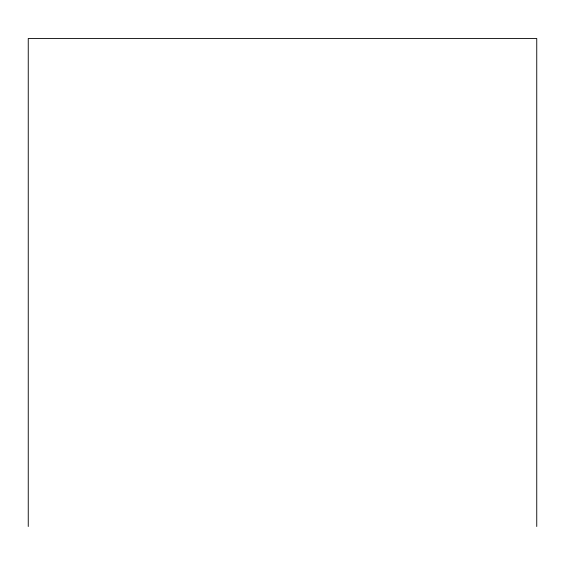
<?xml version="1.0" encoding="UTF-8"?>
<svg xmlns="http://www.w3.org/2000/svg" width="565" height="565" viewBox="0 0 565 565"><rect width="100%" height="100%" fill="white"/><g stroke="black" fill="none" stroke-linecap="round" stroke-linejoin="round"><path stroke-width="0.85" d="M536.75 526.502L536.75 38.498L28.25 38.498L28.25 526.502"/></g></svg>
